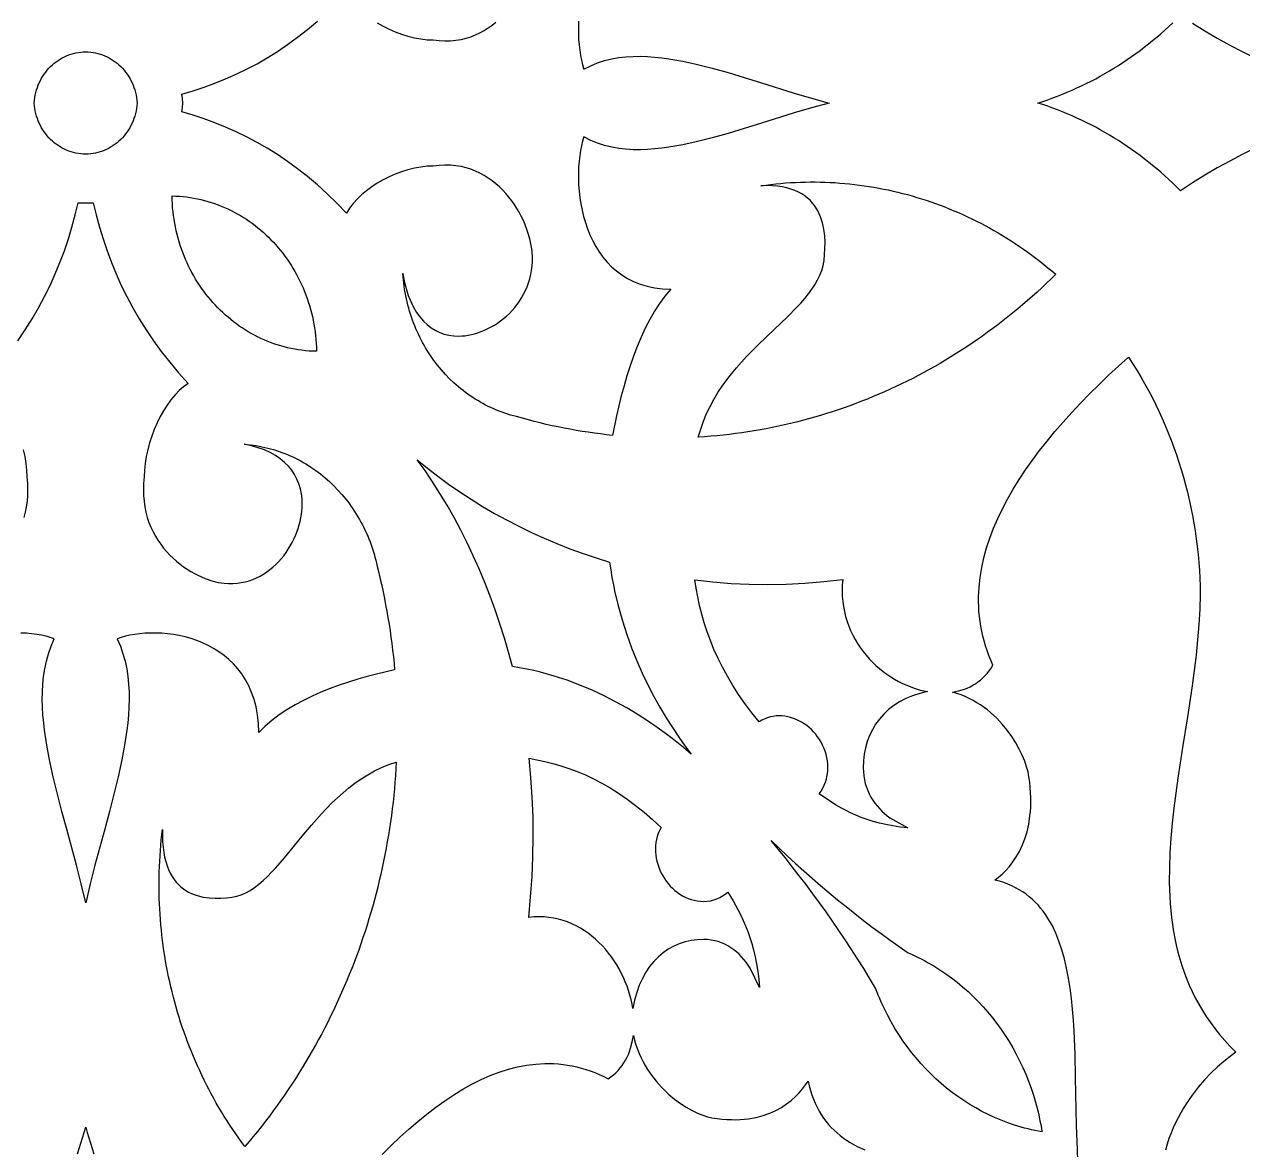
# Model space of a CAD drawing. Extents: x 2655 to 3655, y -2457 to -457.
# Drawn here: x 3139.2 to 3448, y -1721.8 to -1436.6 of the extents above; entities that cross this region are included whole.
import ezdxf

# ---------------------------------------------------------------- set-up
doc = ezdxf.new("R2010")
doc.units = 0
doc.layers.add('LAYER_1', color=18, linetype='CONTINUOUS')

msp = doc.modelspace()

# ---------------------------------------------------------------- linework, layer by layer
at = {"layer": 'LAYER_1'}
for points in [[(3279.67, -1435.77), (3279.62, -1437.32), (3279.62, -1438.85), (3279.67, -1440.33), (3279.78, -1441.76), (3279.94, -1443.13), (3280.14, -1444.44), (3280.39, -1445.68), (3280.68, -1446.84), (3281.01, -1447.9), (3282.74, -1447.05), (3284.49, -1446.34), (3286.26, -1445.77), (3288.05, -1445.33), (3289.86, -1445), (3291.67, -1444.79), (3293.49, -1444.68), (3295.31, -1444.66), (3297.12, -1444.72), (3298.93, -1444.86), (3300.74, -1445.06), (3302.53, -1445.31), (3306.05, -1445.94), (3309.47, -1446.67), (3309.47, -1446.67), (3313.49, -1447.67), (3317.55, -1448.81), (3321.65, -1450.03), (3325.8, -1451.33), (3334.31, -1453.98), (3338.69, -1455.28), (3343.17, -1456.51), (3338.69, -1457.74), (3334.31, -1459.03), (3325.8, -1461.69), (3321.65, -1462.98), (3317.55, -1464.21), (3313.49, -1465.34), (3309.47, -1466.34), (3309.47, -1466.34), (3306.05, -1467.08), (3302.53, -1467.71), (3300.74, -1467.96), (3298.93, -1468.16), (3297.12, -1468.29), (3295.31, -1468.35), (3293.49, -1468.34), (3291.67, -1468.22), (3289.86, -1468.01), (3288.05, -1467.69), (3286.26, -1467.25), (3284.49, -1466.68), (3282.74, -1465.97), (3281.01, -1465.11), (3280.68, -1466.18), (3280.39, -1467.34), (3280.14, -1468.57), (3279.94, -1469.88), (3279.78, -1471.26), (3279.67, -1472.69), (3279.62, -1474.17), (3279.62, -1475.69), (3279.67, -1477.25), (3279.79, -1478.83), (3279.97, -1480.42), (3280.22, -1482.03), (3280.54, -1483.64), (3280.92, -1485.24), (3281.38, -1486.82), (3281.92, -1488.38), (3282.53, -1489.91), (3283.23, -1491.41), (3284.01, -1492.85), (3284.87, -1494.24), (3285.83, -1495.57), (3286.88, -1496.82), (3288.02, -1498), (3289.26, -1499.09), (3290.6, -1500.09), (3292.05, -1500.98), (3293.6, -1501.76), (3295.25, -1502.42), (3297.02, -1502.96), (3298.9, -1503.36), (3300.9, -1503.62), (3303.01, -1503.72), (3303.01, -1503.72), (3301.56, -1505.45), (3300.19, -1507.31), (3298.9, -1509.3), (3297.69, -1511.4), (3296.56, -1513.6), (3295.49, -1515.88), (3294.5, -1518.24), (3293.57, -1520.67), (3292.71, -1523.14), (3291.91, -1525.65), (3291.17, -1528.18), (3290.49, -1530.72), (3289.86, -1533.26), (3289.28, -1535.79), (3288.27, -1540.76), (3286.73, -1540.59), (3285.19, -1540.41), (3283.65, -1540.21), (3282.12, -1539.99), (3280.59, -1539.76), (3279.05, -1539.5), (3277.53, -1539.23), (3276, -1538.94), (3274.48, -1538.64), (3272.96, -1538.32), (3271.45, -1537.97), (3269.93, -1537.62), (3268.42, -1537.24), (3266.92, -1536.85), (3265.42, -1536.44), (3263.92, -1536.01), (3263.17, -1535.82), (3262.43, -1535.61), (3261.7, -1535.39), (3260.97, -1535.15), (3260.25, -1534.9), (3259.54, -1534.63), (3258.83, -1534.35), (3258.13, -1534.05), (3257.44, -1533.73), (3256.76, -1533.41), (3256.08, -1533.07), (3255.41, -1532.71), (3254.75, -1532.35), (3254.1, -1531.96), (3253.46, -1531.57), (3252.82, -1531.16), (3252.2, -1530.74), (3251.58, -1530.31), (3250.97, -1529.86), (3250.37, -1529.4), (3249.78, -1528.93), (3249.2, -1528.45), (3248.62, -1527.95), (3248.06, -1527.45), (3246.97, -1526.4), (3245.91, -1525.31), (3244.9, -1524.17), (3243.93, -1523), (3243, -1521.78), (3242.12, -1520.52), (3241.28, -1519.23), (3240.88, -1518.57), (3240.49, -1517.9), (3240.11, -1517.23), (3239.75, -1516.54), (3239.4, -1515.85), (3239.06, -1515.15), (3238.73, -1514.44), (3238.42, -1513.72), (3238.11, -1513), (3237.83, -1512.26), (3237.55, -1511.52), (3237.29, -1510.78), (3237.04, -1510.03), (3236.81, -1509.27), (3236.59, -1508.5), (3236.38, -1507.73), (3236.19, -1506.95), (3236.01, -1506.17), (3235.85, -1505.38), (3235.7, -1504.58), (3235.56, -1503.78), (3235.44, -1502.98), (3235.34, -1502.17), (3235.25, -1501.35), (3235.17, -1500.54), (3235.11, -1499.71), (3235.48, -1501.71), (3235.94, -1503.56), (3236.48, -1505.27), (3237.1, -1506.84), (3237.8, -1508.28), (3238.57, -1509.58), (3239.4, -1510.75), (3240.3, -1511.78), (3241.26, -1512.69), (3242.27, -1513.47), (3243.34, -1514.13), (3244.44, -1514.66), (3245.59, -1515.07), (3246.77, -1515.36), (3247.99, -1515.53), (3249.23, -1515.59), (3250.02, -1515.56), (3250.83, -1515.49), (3251.65, -1515.37), (3252.48, -1515.21), (3253.31, -1515), (3254.15, -1514.74), (3254.99, -1514.44), (3255.82, -1514.1), (3256.66, -1513.71), (3257.48, -1513.28), (3258.3, -1512.81), (3259.1, -1512.29), (3259.88, -1511.74), (3260.64, -1511.14), (3261.39, -1510.51), (3262.11, -1509.83), (3262.8, -1509.12), (3263.46, -1508.37), (3264.08, -1507.58), (3264.67, -1506.76), (3265.22, -1505.9), (3265.73, -1505.01), (3266.19, -1504.08), (3266.61, -1503.11), (3266.97, -1502.12), (3267.28, -1501.09), (3267.54, -1500.02), (3267.73, -1498.93), (3267.87, -1497.81), (3267.94, -1496.65), (3267.94, -1495.47), (3267.86, -1494.25), (3267.86, -1494.25), (3267.79, -1493.48), (3267.67, -1492.66), (3267.29, -1490.91), (3266.74, -1489.05), (3266, -1487.13), (3265.57, -1486.15), (3265.09, -1485.17), (3264.56, -1484.19), (3263.99, -1483.21), (3263.37, -1482.25), (3262.71, -1481.3), (3262, -1480.38), (3261.24, -1479.48), (3260.44, -1478.61), (3259.59, -1477.77), (3258.7, -1476.98), (3257.76, -1476.23), (3256.77, -1475.53), (3255.74, -1474.88), (3254.66, -1474.29), (3253.53, -1473.77), (3252.36, -1473.32), (3251.14, -1472.94), (3249.87, -1472.64), (3248.56, -1472.42), (3247.2, -1472.3), (3245.79, -1472.26), (3244.33, -1472.32), (3242.83, -1472.49), (3242.83, -1472.49), (3241.26, -1472.55), (3239.66, -1472.73), (3238.04, -1473.03), (3236.41, -1473.43), (3234.79, -1473.93), (3233.19, -1474.53), (3231.62, -1475.22), (3230.09, -1475.99), (3228.62, -1476.83), (3227.21, -1477.75), (3225.88, -1478.74), (3224.64, -1479.78), (3223.5, -1480.87), (3222.48, -1482.02), (3221.58, -1483.2), (3220.83, -1484.42), (3220.83, -1484.42), (3218.37, -1481.9), (3215.91, -1479.52), (3213.43, -1477.27), (3210.93, -1475.16), (3208.42, -1473.18), (3205.88, -1471.33), (3203.33, -1469.6), (3200.75, -1467.98), (3198.14, -1466.48), (3195.51, -1465.08), (3192.86, -1463.79), (3190.17, -1462.61), (3187.46, -1461.51), (3184.71, -1460.51), (3181.93, -1459.6), (3179.11, -1458.78), (3179.22, -1457.65), (3179.29, -1456.51), (3179.22, -1455.37), (3179.11, -1454.24), (3181.93, -1453.41), (3184.71, -1452.5), (3187.46, -1451.5), (3190.17, -1450.41), (3192.86, -1449.22), (3195.51, -1447.93), (3198.14, -1446.54), (3200.75, -1445.03), (3203.33, -1443.42), (3205.88, -1441.69), (3208.42, -1439.83), (3210.93, -1437.85), (3213.43, -1435.74)], [(3228.62, -1436.18), (3230.09, -1437.03), (3231.62, -1437.8), (3233.19, -1438.49), (3234.79, -1439.09), (3236.41, -1439.59), (3238.04, -1439.99), (3239.66, -1440.28), (3241.26, -1440.47), (3242.83, -1440.53), (3242.83, -1440.53), (3244.33, -1440.69), (3245.79, -1440.76), (3247.2, -1440.72), (3248.56, -1440.59), (3249.87, -1440.38), (3251.14, -1440.08), (3252.36, -1439.7), (3253.53, -1439.24), (3254.66, -1438.72), (3255.74, -1438.14), (3256.77, -1437.49), (3257.76, -1436.79), (3258.7, -1436.04)], [(3451.09, -1467.95), (3447.9, -1469.54), (3444.73, -1471.21), (3441.57, -1472.96), (3438.43, -1474.8), (3435.31, -1476.73), (3432.2, -1478.74), (3431.24, -1477.78), (3430.26, -1476.83), (3429.27, -1475.9), (3428.26, -1474.98), (3427.25, -1474.08), (3426.22, -1473.2), (3425.18, -1472.34), (3424.13, -1471.49), (3423.07, -1470.66), (3422, -1469.84), (3420.92, -1469.05), (3419.83, -1468.27), (3418.73, -1467.51), (3417.61, -1466.76), (3416.49, -1466.04), (3415.36, -1465.33), (3414.22, -1464.64), (3413.07, -1463.96), (3411.91, -1463.31), (3410.74, -1462.67), (3409.56, -1462.06), (3408.37, -1461.46), (3407.18, -1460.88), (3405.97, -1460.32), (3404.76, -1459.77), (3403.54, -1459.25), (3402.32, -1458.74), (3401.08, -1458.26), (3399.84, -1457.79), (3398.59, -1457.35), (3397.33, -1456.92), (3396.07, -1456.51), (3397.33, -1456.1), (3398.59, -1455.67), (3399.84, -1455.22), (3401.08, -1454.76), (3402.32, -1454.27), (3403.54, -1453.77), (3404.76, -1453.24), (3405.97, -1452.7), (3407.18, -1452.14), (3408.37, -1451.56), (3409.56, -1450.96), (3410.74, -1450.34), (3411.91, -1449.71), (3413.07, -1449.05), (3414.22, -1448.38), (3415.36, -1447.69), (3416.49, -1446.98), (3417.61, -1446.25), (3418.73, -1445.51), (3419.83, -1444.75), (3420.92, -1443.97), (3422, -1443.17), (3423.07, -1442.36), (3424.13, -1441.53), (3425.18, -1440.68), (3426.22, -1439.81), (3427.25, -1438.93), (3428.26, -1438.03), (3429.27, -1437.12), (3430.26, -1436.19)], [(3435.31, -1436.29), (3438.43, -1438.22), (3441.57, -1440.06), (3444.73, -1441.81), (3447.9, -1443.48), (3451.09, -1445.06)], [(3137.52, -1516.78), (3139.39, -1514.02), (3141.13, -1511.23), (3142.76, -1508.42), (3144.28, -1505.59), (3145.69, -1502.73), (3146.99, -1499.84), (3148.19, -1496.91), (3149.3, -1493.96), (3150.31, -1490.97), (3151.23, -1487.95), (3152.07, -1484.88), (3152.83, -1481.78), (3153.77, -1481.84), (3154.71, -1481.85), (3155.64, -1481.84), (3156.58, -1481.78), (3157.34, -1484.88), (3158.18, -1487.95), (3159.1, -1490.97), (3160.12, -1493.96), (3161.22, -1496.91), (3162.42, -1499.84), (3163.73, -1502.73), (3165.13, -1505.59), (3166.65, -1508.42), (3168.28, -1511.23), (3170.03, -1514.02), (3171.89, -1516.78), (3173.88, -1519.52), (3176, -1522.24), (3178.26, -1524.95), (3180.65, -1527.64), (3180.65, -1527.64), (3179.51, -1528.46), (3178.41, -1529.42), (3177.35, -1530.52), (3176.33, -1531.74), (3175.36, -1533.08), (3174.45, -1534.51), (3173.6, -1536.02), (3172.81, -1537.61), (3172.09, -1539.25), (3171.45, -1540.94), (3170.9, -1542.66), (3170.43, -1544.4), (3170.06, -1546.15), (3169.78, -1547.89), (3169.62, -1549.62), (3169.56, -1551.31), (3169.56, -1551.31), (3169.4, -1552.93), (3169.34, -1554.49), (3169.38, -1556.01), (3169.5, -1557.47), (3169.7, -1558.89), (3169.98, -1560.25), (3170.33, -1561.56), (3170.75, -1562.82), (3171.24, -1564.04), (3171.78, -1565.2), (3172.38, -1566.31), (3173.03, -1567.37), (3173.73, -1568.38), (3174.47, -1569.34), (3175.24, -1570.25), (3176.05, -1571.12), (3176.89, -1571.93), (3177.75, -1572.69), (3178.63, -1573.4), (3179.53, -1574.07), (3180.43, -1574.68), (3181.34, -1575.25), (3182.26, -1575.77), (3183.17, -1576.24), (3184.96, -1577.03), (3186.68, -1577.62), (3188.31, -1578.03), (3189.07, -1578.16), (3189.79, -1578.24), (3189.79, -1578.24), (3190.92, -1578.32), (3192.02, -1578.32), (3193.09, -1578.24), (3194.14, -1578.1), (3195.15, -1577.89), (3196.14, -1577.62), (3197.1, -1577.28), (3198.03, -1576.89), (3198.92, -1576.44), (3199.79, -1575.94), (3200.62, -1575.4), (3201.42, -1574.8), (3202.18, -1574.17), (3202.91, -1573.5), (3203.61, -1572.79), (3204.27, -1572.05), (3204.9, -1571.27), (3205.49, -1570.47), (3206.04, -1569.65), (3206.56, -1568.81), (3207.04, -1567.95), (3207.48, -1567.07), (3207.88, -1566.18), (3208.24, -1565.29), (3208.56, -1564.39), (3208.84, -1563.48), (3209.07, -1562.58), (3209.27, -1561.69), (3209.42, -1560.79), (3209.53, -1559.91), (3209.6, -1559.05), (3209.62, -1558.2), (3209.57, -1556.86), (3209.41, -1555.55), (3209.14, -1554.28), (3208.76, -1553.05), (3208.26, -1551.85), (3207.66, -1550.71), (3206.93, -1549.62), (3206.09, -1548.59), (3205.12, -1547.62), (3204.04, -1546.72), (3202.83, -1545.89), (3201.49, -1545.14), (3200.03, -1544.47), (3198.44, -1543.89), (3196.72, -1543.4), (3194.86, -1543.01), (3195.63, -1543.07), (3196.39, -1543.15), (3197.15, -1543.25), (3197.9, -1543.36), (3198.65, -1543.49), (3199.39, -1543.64), (3200.13, -1543.8), (3200.87, -1543.97), (3201.59, -1544.16), (3202.32, -1544.37), (3203.04, -1544.59), (3203.75, -1544.83), (3204.45, -1545.08), (3205.15, -1545.35), (3205.85, -1545.63), (3206.53, -1545.93), (3207.21, -1546.24), (3207.89, -1546.56), (3208.55, -1546.9), (3209.21, -1547.25), (3209.86, -1547.62), (3210.51, -1548), (3211.15, -1548.39), (3211.78, -1548.79), (3213.01, -1549.64), (3214.21, -1550.54), (3215.38, -1551.49), (3216.51, -1552.49), (3217.6, -1553.53), (3218.66, -1554.62), (3219.67, -1555.76), (3220.65, -1556.94), (3221.12, -1557.54), (3221.58, -1558.16), (3222.03, -1558.78), (3222.46, -1559.42), (3222.89, -1560.06), (3223.3, -1560.72), (3223.71, -1561.38), (3224.1, -1562.06), (3224.48, -1562.74), (3224.85, -1563.43), (3225.2, -1564.14), (3225.54, -1564.85), (3225.87, -1565.56), (3226.19, -1566.29), (3226.49, -1567.03), (3226.78, -1567.77), (3227.06, -1568.52), (3227.32, -1569.28), (3227.57, -1570.05), (3227.81, -1570.82), (3228.03, -1571.61), (3228.24, -1572.4), (3228.43, -1573.19), (3228.61, -1574), (3229.01, -1575.61), (3229.39, -1577.22), (3229.75, -1578.84), (3230.1, -1580.46), (3230.43, -1582.09), (3230.75, -1583.72), (3231.05, -1585.36), (3231.34, -1586.99), (3231.6, -1588.63), (3231.85, -1590.28), (3232.09, -1591.92), (3232.31, -1593.57), (3232.51, -1595.22), (3232.7, -1596.88), (3232.87, -1598.53), (3233.02, -1600.19), (3228.41, -1601.28), (3226.06, -1601.9), (3223.69, -1602.58), (3221.33, -1603.31), (3218.97, -1604.11), (3216.64, -1604.97), (3214.34, -1605.89), (3212.09, -1606.89), (3209.9, -1607.96), (3207.77, -1609.1), (3205.73, -1610.33), (3203.78, -1611.63), (3201.93, -1613.02), (3200.2, -1614.49), (3198.59, -1616.05), (3198.59, -1616.05), (3198.49, -1613.78), (3198.25, -1611.63), (3197.88, -1609.6), (3197.38, -1607.7), (3196.77, -1605.92), (3196.04, -1604.25), (3195.21, -1602.7), (3194.29, -1601.26), (3193.27, -1599.92), (3192.18, -1598.7), (3191.01, -1597.57), (3189.78, -1596.54), (3188.49, -1595.61), (3187.14, -1594.77), (3185.76, -1594.02), (3184.33, -1593.36), (3182.88, -1592.78), (3181.41, -1592.29), (3179.92, -1591.87), (3178.43, -1591.53), (3176.93, -1591.27), (3175.45, -1591.07), (3173.98, -1590.94), (3172.54, -1590.88), (3171.12, -1590.88), (3169.74, -1590.94), (3168.41, -1591.06), (3167.13, -1591.23), (3165.92, -1591.45), (3164.77, -1591.71), (3163.69, -1592.03), (3162.7, -1592.38), (3163.5, -1594.24), (3164.16, -1596.12), (3164.69, -1598.03), (3165.1, -1599.96), (3165.4, -1601.9), (3165.59, -1603.85), (3165.7, -1605.8), (3165.71, -1607.76), (3165.66, -1609.71), (3165.53, -1611.66), (3165.35, -1613.6), (3165.11, -1615.53), (3164.53, -1619.31), (3163.84, -1623), (3163.84, -1623), (3162.91, -1627.32), (3161.86, -1631.69), (3160.72, -1636.09), (3159.52, -1640.56), (3157.05, -1649.72), (3155.85, -1654.43), (3154.71, -1659.25), (3153.57, -1654.43), (3152.36, -1649.72), (3149.9, -1640.56), (3148.69, -1636.09), (3147.55, -1631.69), (3146.5, -1627.32), (3145.57, -1623), (3145.57, -1623), (3144.89, -1619.31), (3144.3, -1615.53), (3144.07, -1613.6), (3143.88, -1611.66), (3143.76, -1609.71), (3143.7, -1607.76), (3143.72, -1605.8), (3143.82, -1603.85), (3144.02, -1601.9), (3144.32, -1599.96), (3144.73, -1598.03), (3145.26, -1596.12), (3145.92, -1594.24), (3146.71, -1592.38), (3145.72, -1592.03), (3144.65, -1591.71), (3143.5, -1591.45), (3142.28, -1591.23), (3141, -1591.06), (3139.67, -1590.94), (3138.29, -1590.88)], [(3406.23, -1724.87), (3406.09, -1721.83), (3405.9, -1715.72), (3405.66, -1703.56), (3405.51, -1697.61), (3405.26, -1691.82), (3405.08, -1688.99), (3404.86, -1686.23), (3404.58, -1683.52), (3404.25, -1680.89), (3403.85, -1678.33), (3403.37, -1675.86), (3402.82, -1673.48), (3402.18, -1671.19), (3401.44, -1669), (3400.61, -1666.93), (3399.67, -1664.96), (3399.15, -1664.03), (3398.61, -1663.12), (3398.04, -1662.25), (3397.43, -1661.4), (3396.79, -1660.6), (3396.12, -1659.82), (3395.42, -1659.08), (3394.68, -1658.38), (3393.91, -1657.71), (3393.1, -1657.09), (3392.25, -1656.49), (3391.37, -1655.94), (3390.44, -1655.43), (3389.48, -1654.96), (3388.47, -1654.53), (3387.42, -1654.14), (3386.33, -1653.79), (3385.2, -1653.49), (3386.1, -1652.8), (3387.03, -1651.99), (3387.95, -1651.08), (3388.86, -1650.06), (3389.75, -1648.91), (3390.6, -1647.65), (3391.4, -1646.26), (3392.13, -1644.73), (3392.78, -1643.07), (3393.33, -1641.27), (3393.77, -1639.33), (3394.09, -1637.24), (3394.2, -1636.14), (3394.27, -1634.99), (3394.3, -1633.81), (3394.3, -1632.59), (3394.25, -1631.33), (3394.15, -1630.03), (3394.02, -1628.69), (3393.83, -1627.3), (3393.83, -1627.3), (3393.6, -1626.1), (3393.24, -1624.78), (3392.74, -1623.36), (3392.12, -1621.86), (3391.37, -1620.3), (3390.49, -1618.71), (3389.47, -1617.12), (3388.33, -1615.53), (3387.05, -1613.97), (3385.65, -1612.47), (3384.11, -1611.05), (3383.29, -1610.38), (3382.44, -1609.73), (3381.55, -1609.11), (3380.63, -1608.53), (3379.68, -1607.98), (3378.7, -1607.47), (3377.68, -1607), (3376.63, -1606.58), (3375.55, -1606.2), (3374.43, -1605.87), (3375.98, -1605.56), (3377.47, -1605.11), (3378.19, -1604.82), (3378.9, -1604.5), (3379.58, -1604.13), (3380.25, -1603.73), (3380.89, -1603.28), (3381.51, -1602.8), (3382.11, -1602.27), (3382.68, -1601.71), (3383.23, -1601.1), (3383.74, -1600.45), (3384.23, -1599.76), (3384.69, -1599.02), (3384.69, -1599.02), (3384.15, -1597.79), (3383.66, -1596.57), (3383.22, -1595.34), (3382.81, -1594.11), (3382.45, -1592.87), (3382.13, -1591.64), (3381.86, -1590.4), (3381.62, -1589.17), (3381.43, -1587.93), (3381.28, -1586.69), (3381.16, -1585.45), (3381.09, -1584.21), (3381.05, -1582.97), (3381.05, -1581.73), (3381.17, -1579.24), (3381.44, -1576.76), (3381.85, -1574.27), (3382.4, -1571.78), (3383.09, -1569.3), (3383.9, -1566.81), (3384.85, -1564.33), (3385.91, -1561.85), (3387.1, -1559.37), (3388.4, -1556.9), (3389.82, -1554.44), (3391.34, -1551.98), (3392.96, -1549.52), (3394.69, -1547.08), (3396.51, -1544.64), (3398.42, -1542.21), (3400.42, -1539.8), (3402.5, -1537.39), (3404.67, -1534.99), (3406.9, -1532.61), (3409.21, -1530.24), (3411.59, -1527.88), (3414.03, -1525.54), (3416.53, -1523.21), (3419.05, -1520.93), (3419.03, -1520.9), (3419.09, -1520.9), (3419.05, -1520.93), (3420.1, -1522.55), (3421.15, -1524.23), (3422.16, -1525.92), (3423.15, -1527.64), (3424.1, -1529.37), (3425.02, -1531.12), (3425.91, -1532.88), (3426.76, -1534.67), (3427.59, -1536.46), (3428.38, -1538.28), (3429.14, -1540.1), (3429.86, -1541.95), (3430.55, -1543.8), (3431.21, -1545.67), (3431.84, -1547.56), (3432.43, -1549.45), (3432.99, -1551.36), (3433.52, -1553.28), (3434.01, -1555.2), (3434.47, -1557.14), (3434.89, -1559.09), (3435.28, -1561.05), (3435.64, -1563.02), (3435.96, -1564.99), (3436.24, -1566.97), (3436.5, -1568.96), (3436.71, -1570.96), (3436.89, -1572.96), (3437.04, -1574.97), (3437.15, -1576.98), (3437.22, -1579), (3437.26, -1581.02), (3437.14, -1584.86), (3436.91, -1588.73), (3436.58, -1592.6), (3436.18, -1596.49), (3435.7, -1600.39), (3435.17, -1604.29), (3434, -1612.1), (3432.78, -1619.88), (3431.6, -1627.63), (3431.06, -1631.47), (3430.58, -1635.3), (3430.16, -1639.1), (3429.82, -1642.88), (3429.57, -1646.63), (3429.43, -1650.34), (3429.41, -1654.02), (3429.53, -1657.65), (3429.64, -1659.46), (3429.79, -1661.25), (3429.98, -1663.03), (3430.21, -1664.8), (3430.49, -1666.56), (3430.81, -1668.3), (3431.17, -1670.03), (3431.59, -1671.75), (3432.05, -1673.45), (3432.57, -1675.14), (3433.14, -1676.82), (3433.77, -1678.48), (3434.45, -1680.12), (3435.19, -1681.75), (3436, -1683.36), (3436.86, -1684.96), (3437.79, -1686.54), (3438.78, -1688.1), (3439.84, -1689.65), (3440.97, -1691.17), (3442.17, -1692.68), (3443.44, -1694.17), (3444.78, -1695.64), (3446.26, -1697.09), (3444.8, -1698.2), (3443.22, -1699.47), (3441.6, -1700.88), (3439.97, -1702.44), (3438.34, -1704.15), (3436.73, -1706.01), (3435.17, -1708.03), (3433.69, -1710.2), (3432.97, -1711.35), (3432.29, -1712.53), (3431.63, -1713.76), (3431, -1715.02), (3430.4, -1716.33), (3429.85, -1717.67), (3429.32, -1719.05), (3428.84, -1720.48), (3428.41, -1721.94)], [(3139.08, -1561.56), (3139.43, -1560.25), (3139.71, -1558.89), (3139.92, -1557.47), (3140.03, -1556.01), (3140.07, -1554.49), (3140.01, -1552.93), (3139.85, -1551.31), (3139.85, -1551.31), (3139.8, -1549.62), (3139.63, -1547.89), (3139.35, -1546.15), (3138.98, -1544.4)], [(3229.89, -1723.07), (3232.13, -1720.83), (3234.37, -1718.68), (3236.63, -1716.63), (3238.9, -1714.67), (3241.17, -1712.81), (3243.45, -1711.06), (3245.74, -1709.43), (3248.03, -1707.91), (3250.33, -1706.5), (3252.63, -1705.23), (3254.93, -1704.08), (3257.24, -1703.06), (3259.55, -1702.19), (3261.86, -1701.45), (3264.17, -1700.86), (3266.49, -1700.42), (3268.8, -1700.13), (3271.11, -1700), (3272.26, -1700), (3273.42, -1700.04), (3274.57, -1700.12), (3275.72, -1700.24), (3276.87, -1700.4), (3278.02, -1700.61), (3279.17, -1700.86), (3280.32, -1701.16), (3281.47, -1701.5), (3282.61, -1701.89), (3283.76, -1702.32), (3284.9, -1702.81), (3286.04, -1703.33), (3287.18, -1703.91), (3287.18, -1703.91), (3287.87, -1703.42), (3288.51, -1702.89), (3289.12, -1702.34), (3289.68, -1701.75), (3290.21, -1701.14), (3290.7, -1700.49), (3291.15, -1699.83), (3291.56, -1699.13), (3291.93, -1698.42), (3292.27, -1697.68), (3292.57, -1696.92), (3292.84, -1696.15), (3293.27, -1694.54), (3293.55, -1692.87), (3293.86, -1694.07), (3294.21, -1695.24), (3294.6, -1696.37), (3295.04, -1697.47), (3295.51, -1698.53), (3296.02, -1699.55), (3296.56, -1700.54), (3297.14, -1701.49), (3297.74, -1702.41), (3298.37, -1703.29), (3299.69, -1704.94), (3301.08, -1706.46), (3302.53, -1707.83), (3304, -1709.06), (3305.49, -1710.15), (3306.97, -1711.1), (3308.41, -1711.91), (3309.81, -1712.58), (3311.13, -1713.1), (3312.36, -1713.49), (3313.47, -1713.75), (3313.47, -1713.75), (3314.76, -1713.94), (3316.01, -1714.09), (3317.22, -1714.19), (3318.39, -1714.24), (3319.53, -1714.25), (3320.62, -1714.22), (3321.69, -1714.14), (3322.71, -1714.02), (3324.65, -1713.68), (3326.46, -1713.21), (3328.13, -1712.61), (3329.68, -1711.92), (3331.09, -1711.13), (3332.39, -1710.27), (3333.56, -1709.36), (3334.63, -1708.4), (3335.58, -1707.42), (3336.43, -1706.42), (3337.17, -1705.43), (3337.82, -1704.46), (3338.1, -1705.68), (3338.42, -1706.85), (3338.78, -1707.98), (3339.18, -1709.06), (3339.62, -1710.1), (3340.1, -1711.09), (3340.61, -1712.05), (3341.16, -1712.96), (3341.74, -1713.83), (3342.36, -1714.66), (3343.02, -1715.46), (3343.7, -1716.21), (3344.42, -1716.93), (3345.17, -1717.62), (3345.96, -1718.27), (3346.77, -1718.89), (3347.61, -1719.47), (3348.48, -1720.02), (3350.31, -1721.04), (3352.24, -1721.93)], [(3152.63, -1722.87), (3153.08, -1721.54), (3153.51, -1720.21), (3153.93, -1718.86), (3154.33, -1717.51), (3154.71, -1716.15), (3155.08, -1717.51), (3155.48, -1718.86), (3155.9, -1720.21), (3156.33, -1721.54), (3156.78, -1722.87)]]:
    msp.add_lwpolyline(points, dxfattribs=at)
for points in [[(3141.65, -1456.51), (3141.71, -1455.82), (3141.81, -1455.15), (3141.93, -1454.49), (3142.08, -1453.84), (3142.26, -1453.2), (3142.46, -1452.58), (3142.69, -1451.97), (3142.95, -1451.38), (3143.23, -1450.8), (3143.53, -1450.24), (3143.86, -1449.7), (3144.21, -1449.17), (3144.58, -1448.66), (3144.97, -1448.18), (3145.38, -1447.71), (3145.81, -1447.26), (3146.26, -1446.84), (3146.72, -1446.43), (3147.21, -1446.05), (3147.71, -1445.7), (3148.22, -1445.37), (3148.75, -1445.06), (3149.3, -1444.78), (3149.85, -1444.52), (3150.42, -1444.3), (3151.01, -1444.1), (3151.6, -1443.93), (3152.2, -1443.79), (3152.82, -1443.68), (3153.44, -1443.6), (3154.07, -1443.56), (3154.71, -1443.55), (3155.34, -1443.56), (3155.97, -1443.6), (3156.6, -1443.68), (3157.21, -1443.79), (3157.81, -1443.93), (3158.41, -1444.1), (3158.99, -1444.3), (3159.56, -1444.52), (3160.12, -1444.78), (3160.66, -1445.06), (3161.19, -1445.37), (3161.71, -1445.7), (3162.2, -1446.05), (3162.69, -1446.43), (3163.15, -1446.84), (3163.6, -1447.26), (3164.03, -1447.71), (3164.44, -1448.18), (3164.84, -1448.66), (3165.21, -1449.17), (3165.55, -1449.7), (3165.88, -1450.24), (3166.18, -1450.8), (3166.46, -1451.38), (3166.72, -1451.97), (3166.95, -1452.58), (3167.15, -1453.2), (3167.33, -1453.84), (3167.48, -1454.49), (3167.6, -1455.15), (3167.7, -1455.82), (3167.76, -1456.51), (3167.7, -1457.2), (3167.6, -1457.87), (3167.48, -1458.53), (3167.33, -1459.18), (3167.15, -1459.81), (3166.95, -1460.43), (3166.72, -1461.04), (3166.46, -1461.64), (3166.18, -1462.21), (3165.88, -1462.77), (3165.55, -1463.32), (3165.21, -1463.84), (3164.84, -1464.35), (3164.44, -1464.84), (3164.03, -1465.31), (3163.6, -1465.75), (3163.15, -1466.18), (3162.69, -1466.58), (3162.2, -1466.96), (3161.71, -1467.32), (3161.19, -1467.65), (3160.66, -1467.96), (3160.12, -1468.24), (3159.56, -1468.49), (3158.99, -1468.72), (3158.41, -1468.92), (3157.81, -1469.08), (3157.21, -1469.22), (3156.6, -1469.33), (3155.97, -1469.41), (3155.34, -1469.46), (3154.71, -1469.47), (3154.07, -1469.46), (3153.44, -1469.41), (3152.82, -1469.33), (3152.2, -1469.22), (3151.6, -1469.08), (3151.01, -1468.92), (3150.42, -1468.72), (3149.85, -1468.49), (3149.3, -1468.24), (3148.75, -1467.96), (3148.22, -1467.65), (3147.71, -1467.32), (3147.21, -1466.96), (3146.72, -1466.58), (3146.26, -1466.18), (3145.81, -1465.75), (3145.38, -1465.31), (3144.97, -1464.84), (3144.58, -1464.35), (3144.21, -1463.84), (3143.86, -1463.32), (3143.53, -1462.77), (3143.23, -1462.21), (3142.95, -1461.64), (3142.69, -1461.04), (3142.46, -1460.43), (3142.26, -1459.81), (3142.08, -1459.18), (3141.93, -1458.53), (3141.81, -1457.87), (3141.71, -1457.2)], [(3339.65, -1476.53), (3340.9, -1476.55), (3342.14, -1476.58), (3343.39, -1476.63), (3344.63, -1476.7), (3345.88, -1476.79), (3347.12, -1476.89), (3348.36, -1477.01), (3349.59, -1477.15), (3350.83, -1477.3), (3352.06, -1477.47), (3353.29, -1477.65), (3354.51, -1477.86), (3355.73, -1478.08), (3356.95, -1478.31), (3358.17, -1478.56), (3359.39, -1478.83), (3360.6, -1479.12), (3361.8, -1479.42), (3363.01, -1479.74), (3364.2, -1480.07), (3365.4, -1480.42), (3366.59, -1480.79), (3367.78, -1481.17), (3368.96, -1481.57), (3370.13, -1481.98), (3371.31, -1482.41), (3372.47, -1482.86), (3373.64, -1483.32), (3374.79, -1483.8), (3375.95, -1484.3), (3377.09, -1484.81), (3378.23, -1485.33), (3379.37, -1485.87), (3380.5, -1486.43), (3381.62, -1487), (3382.74, -1487.59), (3383.85, -1488.19), (3384.95, -1488.81), (3386.05, -1489.45), (3387.14, -1490.1), (3388.22, -1490.76), (3389.3, -1491.44), (3390.37, -1492.14), (3391.43, -1492.85), (3392.48, -1493.58), (3393.53, -1494.32), (3394.57, -1495.07), (3395.6, -1495.85), (3396.62, -1496.63), (3397.63, -1497.43), (3398.64, -1498.25), (3399.64, -1499.08), (3400.63, -1499.93), (3399.46, -1501.08), (3398.28, -1502.21), (3397.09, -1503.33), (3395.89, -1504.43), (3394.68, -1505.52), (3393.46, -1506.6), (3392.23, -1507.66), (3390.99, -1508.7), (3389.74, -1509.73), (3388.48, -1510.74), (3387.21, -1511.74), (3385.93, -1512.72), (3384.65, -1513.69), (3383.35, -1514.64), (3382.05, -1515.58), (3380.74, -1516.5), (3379.42, -1517.41), (3378.09, -1518.3), (3376.75, -1519.17), (3375.4, -1520.03), (3374.05, -1520.87), (3372.69, -1521.7), (3371.32, -1522.51), (3369.94, -1523.3), (3368.56, -1524.08), (3367.16, -1524.84), (3365.76, -1525.58), (3364.36, -1526.31), (3362.94, -1527.02), (3361.52, -1527.72), (3360.09, -1528.4), (3358.66, -1529.06), (3357.22, -1529.71), (3355.77, -1530.34), (3354.32, -1530.95), (3352.86, -1531.55), (3351.39, -1532.13), (3349.92, -1532.69), (3348.44, -1533.24), (3346.96, -1533.77), (3345.47, -1534.28), (3343.98, -1534.77), (3342.48, -1535.25), (3340.98, -1535.71), (3339.47, -1536.15), (3337.95, -1536.58), (3336.43, -1536.99), (3334.91, -1537.38), (3333.38, -1537.75), (3331.85, -1538.11), (3330.31, -1538.45), (3328.77, -1538.77), (3327.23, -1539.07), (3325.68, -1539.35), (3324.13, -1539.62), (3322.57, -1539.87), (3321.01, -1540.1), (3319.45, -1540.31), (3317.88, -1540.51), (3316.31, -1540.69), (3314.74, -1540.84), (3313.16, -1540.99), (3311.59, -1541.11), (3310, -1541.21), (3310.61, -1539.15), (3311.32, -1537.16), (3312.12, -1535.25), (3313, -1533.41), (3313.96, -1531.64), (3314.99, -1529.93), (3316.09, -1528.28), (3317.23, -1526.69), (3318.43, -1525.15), (3319.67, -1523.66), (3320.94, -1522.21), (3322.23, -1520.81), (3324.86, -1518.12), (3327.51, -1515.56), (3332.59, -1510.72), (3334.91, -1508.39), (3335.99, -1507.23), (3337, -1506.07), (3337.94, -1504.9), (3338.8, -1503.74), (3339.57, -1502.56), (3340.25, -1501.37), (3340.83, -1500.16), (3341.3, -1498.93), (3341.65, -1497.68), (3341.88, -1496.41), (3341.88, -1496.41), (3342.03, -1494.93), (3342.12, -1493.38), (3342.13, -1491.77), (3342.05, -1490.14), (3341.84, -1488.51), (3341.5, -1486.9), (3341.27, -1486.11), (3341, -1485.34), (3340.68, -1484.58), (3340.31, -1483.85), (3339.9, -1483.14), (3339.43, -1482.45), (3338.91, -1481.8), (3338.33, -1481.18), (3337.69, -1480.6), (3336.98, -1480.05), (3336.21, -1479.55), (3335.38, -1479.1), (3334.47, -1478.69), (3333.49, -1478.34), (3332.43, -1478.04), (3331.3, -1477.79), (3330.09, -1477.61), (3328.79, -1477.5), (3327.4, -1477.45), (3325.87, -1477.47), (3327.13, -1477.3), (3328.38, -1477.14), (3329.63, -1477), (3330.89, -1476.88), (3332.14, -1476.78), (3333.39, -1476.7), (3334.65, -1476.63), (3335.9, -1476.58), (3337.15, -1476.54), (3338.4, -1476.53)], [(3177.54, -1480.09), (3178.47, -1480.15), (3179.4, -1480.23), (3180.31, -1480.33), (3181.23, -1480.46), (3182.13, -1480.61), (3183.03, -1480.79), (3183.92, -1480.98), (3184.8, -1481.2), (3185.68, -1481.45), (3186.54, -1481.71), (3187.4, -1482), (3188.25, -1482.3), (3189.09, -1482.63), (3189.92, -1482.98), (3190.74, -1483.35), (3191.55, -1483.74), (3192.35, -1484.15), (3193.14, -1484.58), (3193.91, -1485.03), (3194.68, -1485.5), (3195.44, -1485.98), (3196.18, -1486.49), (3196.91, -1487.01), (3197.63, -1487.55), (3198.34, -1488.11), (3199.03, -1488.69), (3199.71, -1489.28), (3200.38, -1489.89), (3201.04, -1490.52), (3201.68, -1491.16), (3202.3, -1491.82), (3202.91, -1492.49), (3203.51, -1493.18), (3204.09, -1493.88), (3204.66, -1494.6), (3205.21, -1495.33), (3205.75, -1496.08), (3206.26, -1496.84), (3206.77, -1497.61), (3207.25, -1498.4), (3207.72, -1499.2), (3208.18, -1500.01), (3208.61, -1500.84), (3209.03, -1501.67), (3209.43, -1502.52), (3209.81, -1503.38), (3210.17, -1504.25), (3210.51, -1505.14), (3210.84, -1506.03), (3211.14, -1506.93), (3211.43, -1507.84), (3211.69, -1508.77), (3211.94, -1509.7), (3212.17, -1510.64), (3212.37, -1511.59), (3212.55, -1512.55), (3212.71, -1513.51), (3212.86, -1514.49), (3212.97, -1515.47), (3213.07, -1516.46), (3213.15, -1517.45), (3213.2, -1518.45), (3213.23, -1519.46), (3212.29, -1519.43), (3211.36, -1519.38), (3210.43, -1519.3), (3209.51, -1519.19), (3208.6, -1519.07), (3207.69, -1518.91), (3206.79, -1518.74), (3205.9, -1518.54), (3205.02, -1518.32), (3204.15, -1518.08), (3203.28, -1517.82), (3202.42, -1517.53), (3201.58, -1517.22), (3200.74, -1516.9), (3199.91, -1516.55), (3199.09, -1516.18), (3198.28, -1515.79), (3197.48, -1515.38), (3196.69, -1514.95), (3195.91, -1514.5), (3195.14, -1514.03), (3194.39, -1513.54), (3193.64, -1513.04), (3192.91, -1512.52), (3192.19, -1511.98), (3191.49, -1511.42), (3190.79, -1510.84), (3190.11, -1510.25), (3189.44, -1509.64), (3188.79, -1509.01), (3188.15, -1508.37), (3187.52, -1507.71), (3186.91, -1507.04), (3186.32, -1506.35), (3185.73, -1505.65), (3185.17, -1504.93), (3184.62, -1504.2), (3184.08, -1503.45), (3183.56, -1502.69), (3183.06, -1501.91), (3182.57, -1501.13), (3182.1, -1500.33), (3181.65, -1499.51), (3181.21, -1498.69), (3180.8, -1497.85), (3180.4, -1497), (3180.02, -1496.14), (3179.66, -1495.27), (3179.31, -1494.39), (3178.99, -1493.5), (3178.68, -1492.6), (3178.4, -1491.68), (3178.13, -1490.76), (3177.89, -1489.83), (3177.66, -1488.89), (3177.46, -1487.94), (3177.27, -1486.98), (3177.11, -1486.02), (3176.97, -1485.04), (3176.85, -1484.06), (3176.75, -1483.07), (3176.68, -1482.08), (3176.63, -1481.07), (3176.6, -1480.06)], [(3241.33, -1549.06), (3243.98, -1551.12), (3246.71, -1553.13), (3249.51, -1555.07), (3252.39, -1556.96), (3255.33, -1558.77), (3258.34, -1560.53), (3261.4, -1562.21), (3264.52, -1563.82), (3267.69, -1565.35), (3270.9, -1566.81), (3274.16, -1568.19), (3277.46, -1569.49), (3280.78, -1570.71), (3284.14, -1571.85), (3287.53, -1572.89), (3287.52, -1572.89), (3287.8, -1574.84), (3288.12, -1576.77), (3288.47, -1578.68), (3288.86, -1580.56), (3289.74, -1584.24), (3290.75, -1587.81), (3291.87, -1591.28), (3293.09, -1594.64), (3294.4, -1597.89), (3295.79, -1601.02), (3297.24, -1604.04), (3298.74, -1606.93), (3300.29, -1609.7), (3301.86, -1612.35), (3303.45, -1614.86), (3305.04, -1617.25), (3306.62, -1619.49), (3308.18, -1621.61), (3306.22, -1619.93), (3304.12, -1618.23), (3301.91, -1616.52), (3299.57, -1614.81), (3297.11, -1613.12), (3294.54, -1611.46), (3291.85, -1609.84), (3289.05, -1608.28), (3286.13, -1606.79), (3283.11, -1605.38), (3279.99, -1604.06), (3276.76, -1602.86), (3273.44, -1601.77), (3270.02, -1600.83), (3268.27, -1600.41), (3266.5, -1600.03), (3264.71, -1599.69), (3262.89, -1599.39), (3262.89, -1599.39), (3261.92, -1595.75), (3260.87, -1592.14), (3259.73, -1588.56), (3258.52, -1585.01), (3257.24, -1581.51), (3255.88, -1578.05), (3254.46, -1574.64), (3252.96, -1571.29), (3251.4, -1567.99), (3249.77, -1564.76), (3248.08, -1561.59), (3246.33, -1558.5), (3244.52, -1555.48), (3242.66, -1552.55), (3240.74, -1549.7), (3238.76, -1546.94)], [(3346.51, -1578.74), (3346.47, -1580.13), (3346.51, -1581.5), (3346.61, -1582.84), (3346.79, -1584.16), (3347.03, -1585.44), (3347.34, -1586.7), (3347.7, -1587.92), (3348.13, -1589.11), (3348.61, -1590.27), (3349.14, -1591.4), (3349.73, -1592.49), (3350.36, -1593.55), (3351.04, -1594.57), (3351.76, -1595.55), (3352.52, -1596.49), (3353.32, -1597.4), (3354.15, -1598.27), (3355.02, -1599.09), (3355.92, -1599.88), (3356.85, -1600.62), (3357.8, -1601.32), (3358.77, -1601.97), (3359.76, -1602.58), (3360.78, -1603.15), (3361.8, -1603.66), (3362.84, -1604.13), (3363.89, -1604.55), (3364.94, -1604.92), (3366, -1605.24), (3367.07, -1605.51), (3368.13, -1605.73), (3366.17, -1606.19), (3364.33, -1606.78), (3362.61, -1607.49), (3361.02, -1608.32), (3359.56, -1609.26), (3358.22, -1610.3), (3357.01, -1611.44), (3355.92, -1612.67), (3354.96, -1613.99), (3354.13, -1615.39), (3353.43, -1616.85), (3352.85, -1618.38), (3352.4, -1619.97), (3352.08, -1621.61), (3351.89, -1623.3), (3351.82, -1625.03), (3351.82, -1625.03), (3351.86, -1626.07), (3351.96, -1627.08), (3352.12, -1628.06), (3352.34, -1629), (3352.62, -1629.92), (3352.95, -1630.79), (3353.33, -1631.64), (3353.76, -1632.45), (3354.23, -1633.23), (3354.75, -1633.98), (3355.31, -1634.69), (3355.9, -1635.37), (3356.52, -1636.01), (3357.18, -1636.63), (3357.86, -1637.21), (3358.57, -1637.75), (3363.13, -1640.29), (3363.13, -1640.29), (3361.19, -1640.07), (3359.34, -1639.79), (3357.58, -1639.45), (3355.9, -1639.06), (3354.3, -1638.62), (3352.78, -1638.14), (3351.32, -1637.61), (3349.94, -1637.05), (3348.61, -1636.45), (3347.34, -1635.82), (3346.13, -1635.16), (3344.96, -1634.48), (3342.75, -1633.07), (3340.68, -1631.61), (3341.14, -1630.93), (3341.56, -1630.21), (3341.92, -1629.45), (3342.24, -1628.66), (3342.5, -1627.82), (3342.69, -1626.94), (3342.81, -1626.01), (3342.85, -1625.03), (3342.85, -1625.03), (3342.82, -1624.14), (3342.73, -1623.28), (3342.59, -1622.43), (3342.4, -1621.61), (3342.15, -1620.8), (3341.86, -1620.02), (3341.52, -1619.27), (3341.14, -1618.54), (3340.72, -1617.84), (3340.26, -1617.17), (3339.76, -1616.53), (3339.23, -1615.93), (3338.68, -1615.36), (3338.09, -1614.83), (3337.48, -1614.33), (3336.84, -1613.88), (3336.18, -1613.47), (3335.51, -1613.1), (3334.81, -1612.78), (3334.11, -1612.5), (3333.39, -1612.27), (3332.67, -1612.09), (3331.94, -1611.96), (3331.2, -1611.89), (3330.46, -1611.87), (3329.73, -1611.9), (3328.99, -1612), (3328.27, -1612.15), (3327.55, -1612.37), (3326.84, -1612.65), (3326.15, -1612.99), (3325.47, -1613.4), (3323.59, -1611.08), (3321.84, -1608.76), (3320.22, -1606.45), (3318.73, -1604.15), (3317.37, -1601.85), (3316.13, -1599.56), (3315, -1597.29), (3313.98, -1595.02), (3313.06, -1592.77), (3312.25, -1590.53), (3311.52, -1588.3), (3310.89, -1586.09), (3310.34, -1583.89), (3309.86, -1581.7), (3309.46, -1579.53), (3309.13, -1577.4), (3313.7, -1577.93), (3318.3, -1578.29), (3322.93, -1578.49), (3327.6, -1578.55), (3332.3, -1578.47), (3337.04, -1578.23), (3341.81, -1577.85), (3346.62, -1577.32)], [(3233.35, -1625.27), (3233.23, -1626.97), (3233.1, -1628.66), (3232.95, -1630.35), (3232.79, -1632.04), (3232.61, -1633.73), (3232.41, -1635.41), (3232.2, -1637.09), (3231.96, -1638.76), (3231.72, -1640.43), (3231.45, -1642.1), (3231.17, -1643.76), (3230.87, -1645.42), (3230.56, -1647.07), (3230.23, -1648.72), (3229.88, -1650.36), (3229.52, -1652), (3229.14, -1653.63), (3228.74, -1655.26), (3228.33, -1656.89), (3227.9, -1658.51), (3227.46, -1660.12), (3227, -1661.73), (3226.52, -1663.33), (3226.03, -1664.92), (3225.52, -1666.51), (3225, -1668.09), (3224.46, -1669.67), (3223.91, -1671.24), (3223.34, -1672.8), (3222.75, -1674.36), (3222.15, -1675.91), (3221.53, -1677.45), (3220.9, -1678.99), (3220.25, -1680.52), (3219.59, -1682.04), (3218.91, -1683.55), (3218.22, -1685.06), (3217.51, -1686.55), (3216.79, -1688.04), (3216.05, -1689.53), (3215.3, -1691), (3214.53, -1692.46), (3213.75, -1693.92), (3212.95, -1695.37), (3212.14, -1696.81), (3211.31, -1698.24), (3210.47, -1699.66), (3209.62, -1701.07), (3208.74, -1702.47), (3207.86, -1703.87), (3206.96, -1705.25), (3206.05, -1706.62), (3205.12, -1707.99), (3204.18, -1709.34), (3203.22, -1710.69), (3202.25, -1712.02), (3201.26, -1713.34), (3200.27, -1714.65), (3199.25, -1715.96), (3198.23, -1717.25), (3197.19, -1718.53), (3196.13, -1719.8), (3195.06, -1721.05), (3194.28, -1719.99), (3193.5, -1718.92), (3192.74, -1717.84), (3192, -1716.74), (3191.27, -1715.64), (3190.55, -1714.54), (3189.85, -1713.42), (3189.16, -1712.29), (3188.48, -1711.16), (3187.82, -1710.02), (3187.18, -1708.87), (3186.54, -1707.71), (3185.93, -1706.54), (3185.32, -1705.37), (3184.73, -1704.19), (3184.16, -1703), (3183.6, -1701.81), (3183.05, -1700.61), (3182.52, -1699.4), (3182, -1698.19), (3181.49, -1696.97), (3181.01, -1695.74), (3180.53, -1694.5), (3180.07, -1693.27), (3179.63, -1692.02), (3179.2, -1690.77), (3178.78, -1689.51), (3178.38, -1688.25), (3178, -1686.99), (3177.63, -1685.72), (3177.27, -1684.44), (3176.93, -1683.16), (3176.61, -1681.87), (3176.29, -1680.58), (3176, -1679.29), (3175.72, -1677.99), (3175.45, -1676.69), (3175.2, -1675.39), (3174.97, -1674.08), (3174.75, -1672.76), (3174.55, -1671.45), (3174.36, -1670.13), (3174.18, -1668.81), (3174.03, -1667.48), (3173.89, -1666.15), (3173.76, -1664.83), (3173.65, -1663.49), (3173.55, -1662.16), (3173.47, -1660.82), (3173.41, -1659.48), (3173.36, -1658.14), (3173.33, -1656.8), (3173.31, -1655.46), (3173.31, -1654.12), (3173.33, -1652.77), (3173.36, -1651.42), (3173.41, -1650.08), (3173.47, -1648.73), (3173.55, -1647.38), (3173.64, -1646.03), (3173.75, -1644.69), (3173.88, -1643.34), (3174.03, -1641.99), (3174.19, -1640.64), (3174.17, -1642.29), (3174.21, -1643.78), (3174.32, -1645.17), (3174.49, -1646.48), (3174.71, -1647.7), (3174.99, -1648.83), (3175.32, -1649.89), (3175.7, -1650.86), (3176.12, -1651.76), (3176.59, -1652.59), (3177.1, -1653.35), (3177.64, -1654.04), (3178.21, -1654.66), (3178.82, -1655.23), (3179.46, -1655.73), (3180.12, -1656.18), (3180.8, -1656.57), (3181.5, -1656.91), (3182.22, -1657.2), (3182.96, -1657.45), (3184.45, -1657.82), (3185.97, -1658.04), (3187.49, -1658.13), (3188.98, -1658.12), (3190.42, -1658.02), (3191.79, -1657.86), (3191.79, -1657.86), (3192.98, -1657.61), (3194.14, -1657.24), (3195.28, -1656.73), (3196.4, -1656.11), (3197.51, -1655.38), (3198.6, -1654.55), (3199.69, -1653.62), (3200.77, -1652.61), (3201.85, -1651.52), (3202.93, -1650.36), (3205.1, -1647.87), (3209.6, -1642.4), (3211.98, -1639.55), (3214.48, -1636.72), (3215.78, -1635.33), (3217.12, -1633.96), (3218.51, -1632.63), (3219.94, -1631.35), (3221.42, -1630.11), (3222.95, -1628.94), (3224.54, -1627.83), (3226.19, -1626.79), (3227.9, -1625.84), (3229.68, -1624.98), (3231.52, -1624.22), (3233.44, -1623.57)], [(3269.06, -1622.99), (3271.08, -1623.42), (3273.11, -1623.93), (3275.16, -1624.52), (3277.22, -1625.2), (3279.29, -1625.98), (3281.37, -1626.86), (3283.47, -1627.85), (3285.57, -1628.94), (3287.69, -1630.16), (3289.81, -1631.5), (3291.95, -1632.96), (3294.09, -1634.56), (3296.24, -1636.3), (3298.39, -1638.18), (3300.55, -1640.21), (3300.17, -1640.94), (3299.85, -1641.68), (3299.59, -1642.44), (3299.39, -1643.22), (3299.25, -1644), (3299.16, -1644.79), (3299.13, -1645.58), (3299.14, -1646.37), (3299.21, -1647.16), (3299.33, -1647.95), (3299.5, -1648.73), (3299.71, -1649.5), (3299.97, -1650.26), (3300.27, -1651), (3300.61, -1651.73), (3301, -1652.44), (3301.42, -1653.12), (3301.88, -1653.78), (3302.37, -1654.41), (3302.9, -1655.01), (3303.46, -1655.58), (3304.05, -1656.12), (3304.68, -1656.61), (3305.33, -1657.06), (3306, -1657.47), (3306.71, -1657.84), (3307.43, -1658.15), (3308.18, -1658.42), (3308.95, -1658.63), (3309.73, -1658.78), (3310.54, -1658.87), (3311.36, -1658.9), (3311.36, -1658.9), (3312.27, -1658.86), (3313.14, -1658.73), (3313.96, -1658.52), (3314.73, -1658.25), (3315.47, -1657.91), (3316.17, -1657.51), (3316.84, -1657.07), (3317.48, -1656.57), (3318.83, -1658.8), (3320.15, -1661.17), (3320.78, -1662.43), (3321.39, -1663.74), (3321.98, -1665.1), (3322.53, -1666.53), (3323.06, -1668.02), (3323.55, -1669.58), (3324, -1671.22), (3324.41, -1672.94), (3324.77, -1674.75), (3325.08, -1676.64), (3325.34, -1678.63), (3325.54, -1680.72), (3325.54, -1680.72), (3323.19, -1675.81), (3322.68, -1675.05), (3322.14, -1674.32), (3321.57, -1673.61), (3320.97, -1672.94), (3320.34, -1672.3), (3319.68, -1671.71), (3318.98, -1671.15), (3318.26, -1670.64), (3317.5, -1670.18), (3316.72, -1669.77), (3315.9, -1669.41), (3315.05, -1669.11), (3314.18, -1668.87), (3313.27, -1668.7), (3312.33, -1668.59), (3311.36, -1668.56), (3311.36, -1668.56), (3309.75, -1668.63), (3308.19, -1668.83), (3306.66, -1669.18), (3305.18, -1669.66), (3303.76, -1670.28), (3302.4, -1671.04), (3301.1, -1671.94), (3299.88, -1672.97), (3298.73, -1674.13), (3297.67, -1675.44), (3296.7, -1676.88), (3295.82, -1678.45), (3295.05, -1680.16), (3294.39, -1682.01), (3293.84, -1683.98), (3293.42, -1686.1), (3293.22, -1684.95), (3292.97, -1683.81), (3292.67, -1682.67), (3292.32, -1681.53), (3291.93, -1680.41), (3291.5, -1679.29), (3291.02, -1678.19), (3290.49, -1677.1), (3289.93, -1676.03), (3289.32, -1674.98), (3288.67, -1673.96), (3287.98, -1672.96), (3287.25, -1672), (3286.48, -1671.06), (3285.68, -1670.16), (3284.83, -1669.3), (3283.96, -1668.49), (3283.04, -1667.71), (3282.09, -1666.98), (3281.11, -1666.3), (3280.1, -1665.67), (3279.05, -1665.1), (3277.97, -1664.58), (3276.86, -1664.12), (3275.73, -1663.73), (3274.56, -1663.4), (3273.37, -1663.14), (3272.14, -1662.95), (3270.9, -1662.84), (3269.62, -1662.8), (3268.33, -1662.84), (3267.01, -1662.96), (3267.5, -1657.79), (3267.86, -1652.65), (3268.07, -1647.56), (3268.16, -1642.5), (3268.1, -1637.48), (3267.91, -1632.49), (3267.58, -1627.54), (3267.09, -1622.63)], [(3330.5, -1645.43), (3332.56, -1647.37), (3334.64, -1649.27), (3336.73, -1651.16), (3338.85, -1653.02), (3340.98, -1654.86), (3343.13, -1656.68), (3345.29, -1658.47), (3347.48, -1660.24), (3349.68, -1661.99), (3351.89, -1663.71), (3354.12, -1665.41), (3356.37, -1667.08), (3358.64, -1668.73), (3360.92, -1670.35), (3363.21, -1671.95), (3364.05, -1672.32), (3364.87, -1672.71), (3365.7, -1673.1), (3366.51, -1673.51), (3367.31, -1673.93), (3368.11, -1674.37), (3369.68, -1675.28), (3371.22, -1676.24), (3372.72, -1677.25), (3374.19, -1678.32), (3375.62, -1679.42), (3377.02, -1680.58), (3378.38, -1681.78), (3379.7, -1683.02), (3380.98, -1684.31), (3382.22, -1685.64), (3383.42, -1687.01), (3384.58, -1688.42), (3385.7, -1689.87), (3386.78, -1691.36), (3387.81, -1692.88), (3388.79, -1694.44), (3389.73, -1696.03), (3390.62, -1697.65), (3391.47, -1699.31), (3392.27, -1700.99), (3393.02, -1702.71), (3393.71, -1704.45), (3394.36, -1706.22), (3394.96, -1708.02), (3395.5, -1709.84), (3395.75, -1710.76), (3395.99, -1711.69), (3396.21, -1712.62), (3396.42, -1713.55), (3396.62, -1714.5), (3396.8, -1715.44), (3396.97, -1716.39), (3397.13, -1717.35), (3396.24, -1717.19), (3395.35, -1717), (3394.47, -1716.81), (3393.59, -1716.6), (3392.72, -1716.37), (3391.86, -1716.13), (3390.14, -1715.6), (3388.45, -1715.02), (3386.78, -1714.38), (3385.13, -1713.68), (3383.51, -1712.93), (3381.92, -1712.13), (3380.35, -1711.27), (3378.81, -1710.36), (3377.3, -1709.4), (3375.82, -1708.39), (3374.38, -1707.33), (3372.96, -1706.22), (3371.58, -1705.06), (3370.23, -1703.86), (3368.92, -1702.61), (3367.65, -1701.32), (3366.41, -1699.98), (3365.21, -1698.6), (3364.06, -1697.18), (3362.94, -1695.72), (3361.87, -1694.22), (3360.84, -1692.68), (3359.85, -1691.1), (3358.91, -1689.48), (3358.02, -1687.83), (3357.17, -1686.14), (3356.76, -1685.28), (3356.37, -1684.42), (3355.99, -1683.54), (3355.62, -1682.66), (3355.27, -1681.77), (3354.92, -1680.87), (3353.44, -1678.4), (3351.93, -1675.95), (3350.39, -1673.51), (3348.84, -1671.09), (3347.26, -1668.69), (3345.66, -1666.31), (3344.04, -1663.94), (3342.39, -1661.59), (3340.73, -1659.27), (3339.04, -1656.95), (3337.33, -1654.66), (3335.59, -1652.39), (3333.84, -1650.13), (3332.07, -1647.89), (3330.27, -1645.68), (3328.45, -1643.48)]]:
    msp.add_lwpolyline(points, close=True, dxfattribs=at)

doc.saveas('drawing.dxf')
